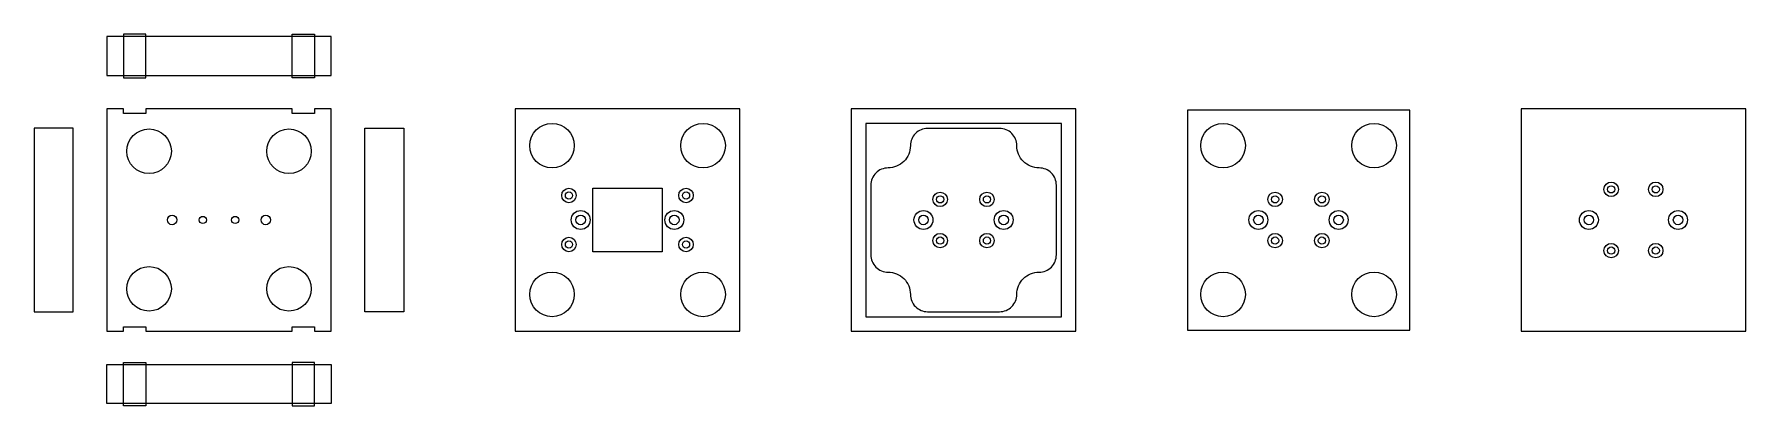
# Model space of a CAD drawing. Extents: x 1395 to 2930, y 149 to 483.
import ezdxf

# ---------------------------------------------------------------- set-up
doc = ezdxf.new("R2010")
doc.units = 0
doc.layers.add('볼트 구멍', color=7, linetype='Continuous')
doc.layers.add('치구', color=7, linetype='Continuous')

msp = doc.modelspace()

# ---------------------------------------------------------------- linework, layer by layer
at = {"layer": '볼트 구멍', "color": 3}
msp.add_lwpolyline([(1895.9, 344.5), (1957.9, 344.5), (1957.9, 287.5), (1895.9, 287.5)], close=True, dxfattribs=at)
at = {"layer": '볼트 구멍', "color": 6}
for centre, radius in [((1874.4, 338), 6.5), ((1979.4, 338), 6.5), ((2207.4, 334.5), 6.5), ((2249.4, 334.5), 6.5), ((2507.9, 334.5), 6.5), ((2549.9, 334.5), 6.5), ((2809.4, 343.5), 6.5), ((2849.4, 343.5), 6.5), ((1884.9, 316), 8.5), ((1968.9, 316), 8.5), ((2192.4, 316), 8.5), ((2264.4, 316), 8.5), ((2492.9, 316), 8.5), ((2564.9, 316), 8.5), ((2789.4, 316), 8.5), ((2869.4, 316), 8.5), ((1874.4, 294), 6.5), ((1979.4, 294), 6.5), ((2207.4, 297.5), 6.5), ((2249.4, 297.5), 6.5), ((2507.9, 297.5), 6.5), ((2549.9, 297.5), 6.5), ((2809.4, 288.5), 6.5), ((2849.4, 288.5), 6.5)]:
    msp.add_circle(centre, radius, dxfattribs=at)
at = {"layer": '볼트 구멍', "color": 3}
for centre, radius in [((1874.4, 338), 3.25), ((1979.4, 338), 3.25), ((2809.4, 343.5), 3.25), ((2849.4, 343.5), 3.25), ((2207.4, 334.5), 3.25), ((2249.4, 334.5), 3.25), ((2507.9, 334.5), 3.25), ((2549.9, 334.5), 3.25), ((1518.4, 316), 4.25), ((1545.9, 316), 3.25), ((1574.9, 316), 3.25), ((1602.4, 316), 4.25), ((1884.9, 316), 4.25), ((1968.9, 316), 4.25), ((2192.4, 316), 4.25), ((2264.4, 316), 4.25), ((2492.9, 316), 4.25), ((2564.9, 316), 4.25), ((2789.4, 316), 4.25), ((2869.4, 316), 4.25), ((1874.4, 294), 3.25), ((1979.4, 294), 3.25), ((2207.4, 297.5), 3.25), ((2249.4, 297.5), 3.25), ((2507.9, 297.5), 3.25), ((2549.9, 297.5), 3.25), ((2809.4, 288.5), 3.25), ((2849.4, 288.5), 3.25)]:
    msp.add_circle(centre, radius, dxfattribs=at)
at = {"layer": '치구'}
for points in [[(1459.7, 445.7), (1661.2, 445.7), (1661.2, 480.7), (1459.7, 480.7)], [(1459.7, 216.2), (1474.7, 216.2), (1474.7, 220.2), (1494.7, 220.2), (1494.7, 216.2), (1626.2, 216.2), (1626.2, 220.2), (1646.2, 220.2), (1646.2, 216.2), (1661.2, 216.2), (1661.2, 415.7), (1646.2, 415.7), (1646.2, 411.7), (1626.2, 411.7), (1626.2, 415.7), (1494.7, 415.7), (1494.7, 411.7), (1474.7, 411.7), (1474.7, 415.7), (1459.7, 415.7)], [(1826.2, 415.7), (1826.2, 216.2), (2027.7, 216.2), (2027.7, 415.7)], [(2127.7, 415.7), (2127.7, 216.2), (2329.2, 216.2), (2329.2, 415.7)], [(2429.2, 414.7), (2429.2, 217.2), (2628.7, 217.2), (2628.7, 414.7)], [(2728.7, 415.7), (2728.7, 216.2), (2930.2, 216.2), (2930.2, 415.7)], [(2140.7, 402.7), (2140.7, 229.2), (2316.2, 229.2), (2316.2, 402.7)], [(1429.7, 398.3), (1394.7, 398.3), (1394.7, 233.6), (1429.7, 233.6)], [(1691.2, 398.3), (1726.2, 398.3), (1726.2, 233.6), (1691.2, 233.6)], [(1459.7, 186.2), (1661.2, 186.2), (1661.2, 151.2), (1459.7, 151.2)]]:
    msp.add_lwpolyline(points, close=True, dxfattribs=at)
at = {"layer": '치구', "color": 1}
for points in [[(1474.7, 443.7), (1494.7, 443.7), (1494.7, 482.7), (1474.7, 482.7)], [(1646.2, 443.7), (1626.2, 443.7), (1626.2, 482.7), (1646.2, 482.7)], [(1474.7, 188.2), (1494.7, 188.2), (1494.7, 149.2), (1474.7, 149.2)], [(1646.2, 188.2), (1626.2, 188.2), (1626.2, 149.2), (1646.2, 149.2)]]:
    msp.add_lwpolyline(points, close=True, dxfattribs=at)
at = {"layer": '치구'}
msp.add_lwpolyline([(2145.2, 284.7, 0.414214), (2160.7, 269.2, -0.414214), (2180.7, 249.2, 0.414214), (2196.2, 233.7), (2260.7, 233.7, 0.414214), (2276.2, 249.2, -0.414214), (2296.2, 269.2, 0.414214), (2311.7, 284.7), (2311.7, 347.2, 0.414214), (2296.2, 362.7, -0.414214), (2276.2, 382.7, 0.414214), (2260.7, 398.2), (2196.2, 398.2, 0.414214), (2180.7, 382.7, -0.414214), (2160.7, 362.7, 0.414214), (2145.2, 347.2)], format="xyb", close=True, dxfattribs=at)
for centre in [(1859.2, 382.7), (1994.7, 382.7), (2461.2, 382.7), (2596.7, 382.7), (1497.7, 377.7), (1623.2, 377.7), (1497.7, 254.2), (1623.2, 254.2), (1859.2, 249.2), (1994.7, 249.2), (2461.2, 249.2), (2596.7, 249.2)]:
    msp.add_circle(centre, 20, dxfattribs=at)

doc.saveas('drawing.dxf')
